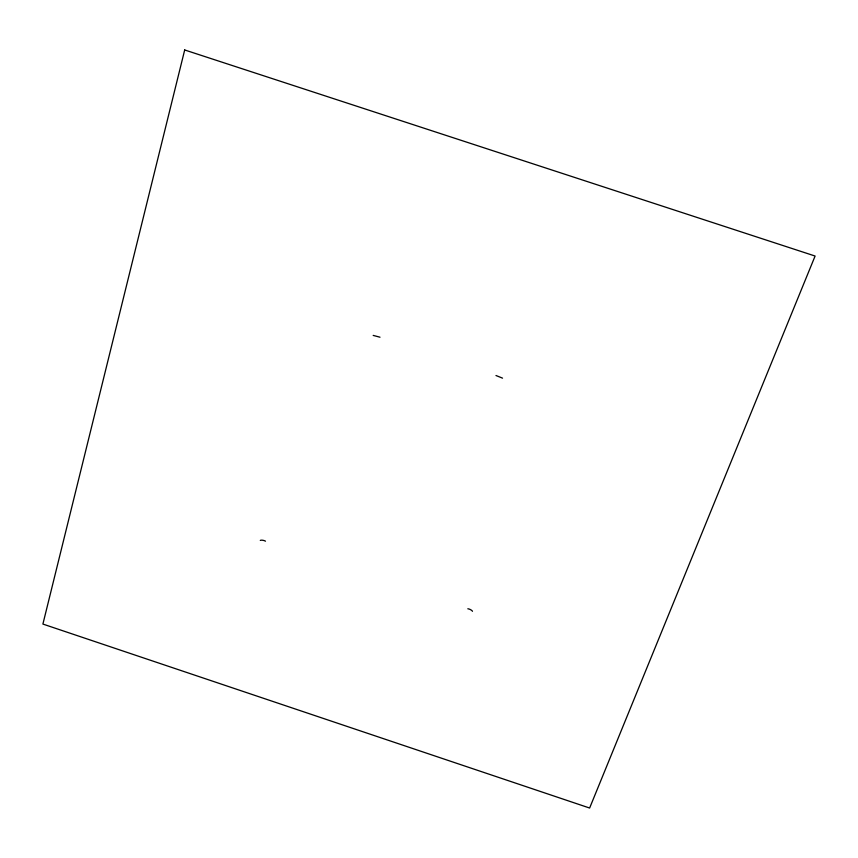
<?xml version="1.0" encoding="UTF-8"?>
<svg xmlns="http://www.w3.org/2000/svg" width="858" height="858" viewBox="0 0 858 858"><rect width="100%" height="100%" fill="white"/><g stroke="black" fill="none" stroke-linecap="round" stroke-linejoin="round"><path stroke-width="1.29" d="M260.296 540.422L260.371 540.39A3.925 1.244 12.1 0 1 261.304 540.186L261.551 540.175A2.574 0.804 12.1 0 1 262.537 540.24L263.031 540.315A2.778 0.869 12.1 0 1 264.382 540.679L264.521 540.722A3.947 1.223 12.2 0 1 265.476 541.183M380.008 337.205L373.198 335.414M502.541 378.142L495.978 375.514M472.479 611.304L472.436 611.228A3.947 1.233 25.3 0 0 471.771 610.499L471.578 610.328A2.585 0.804 25.4 0 0 470.742 609.791L470.291 609.545A2.735 0.837 25.4 0 0 469.015 609.03L468.854 608.987A3.968 1.212 25.3 0 0 467.825 608.783M184.695 49.968L42.9 624.066L589.628 808.032L815.1 256.038L184.695 49.968"/></g></svg>
